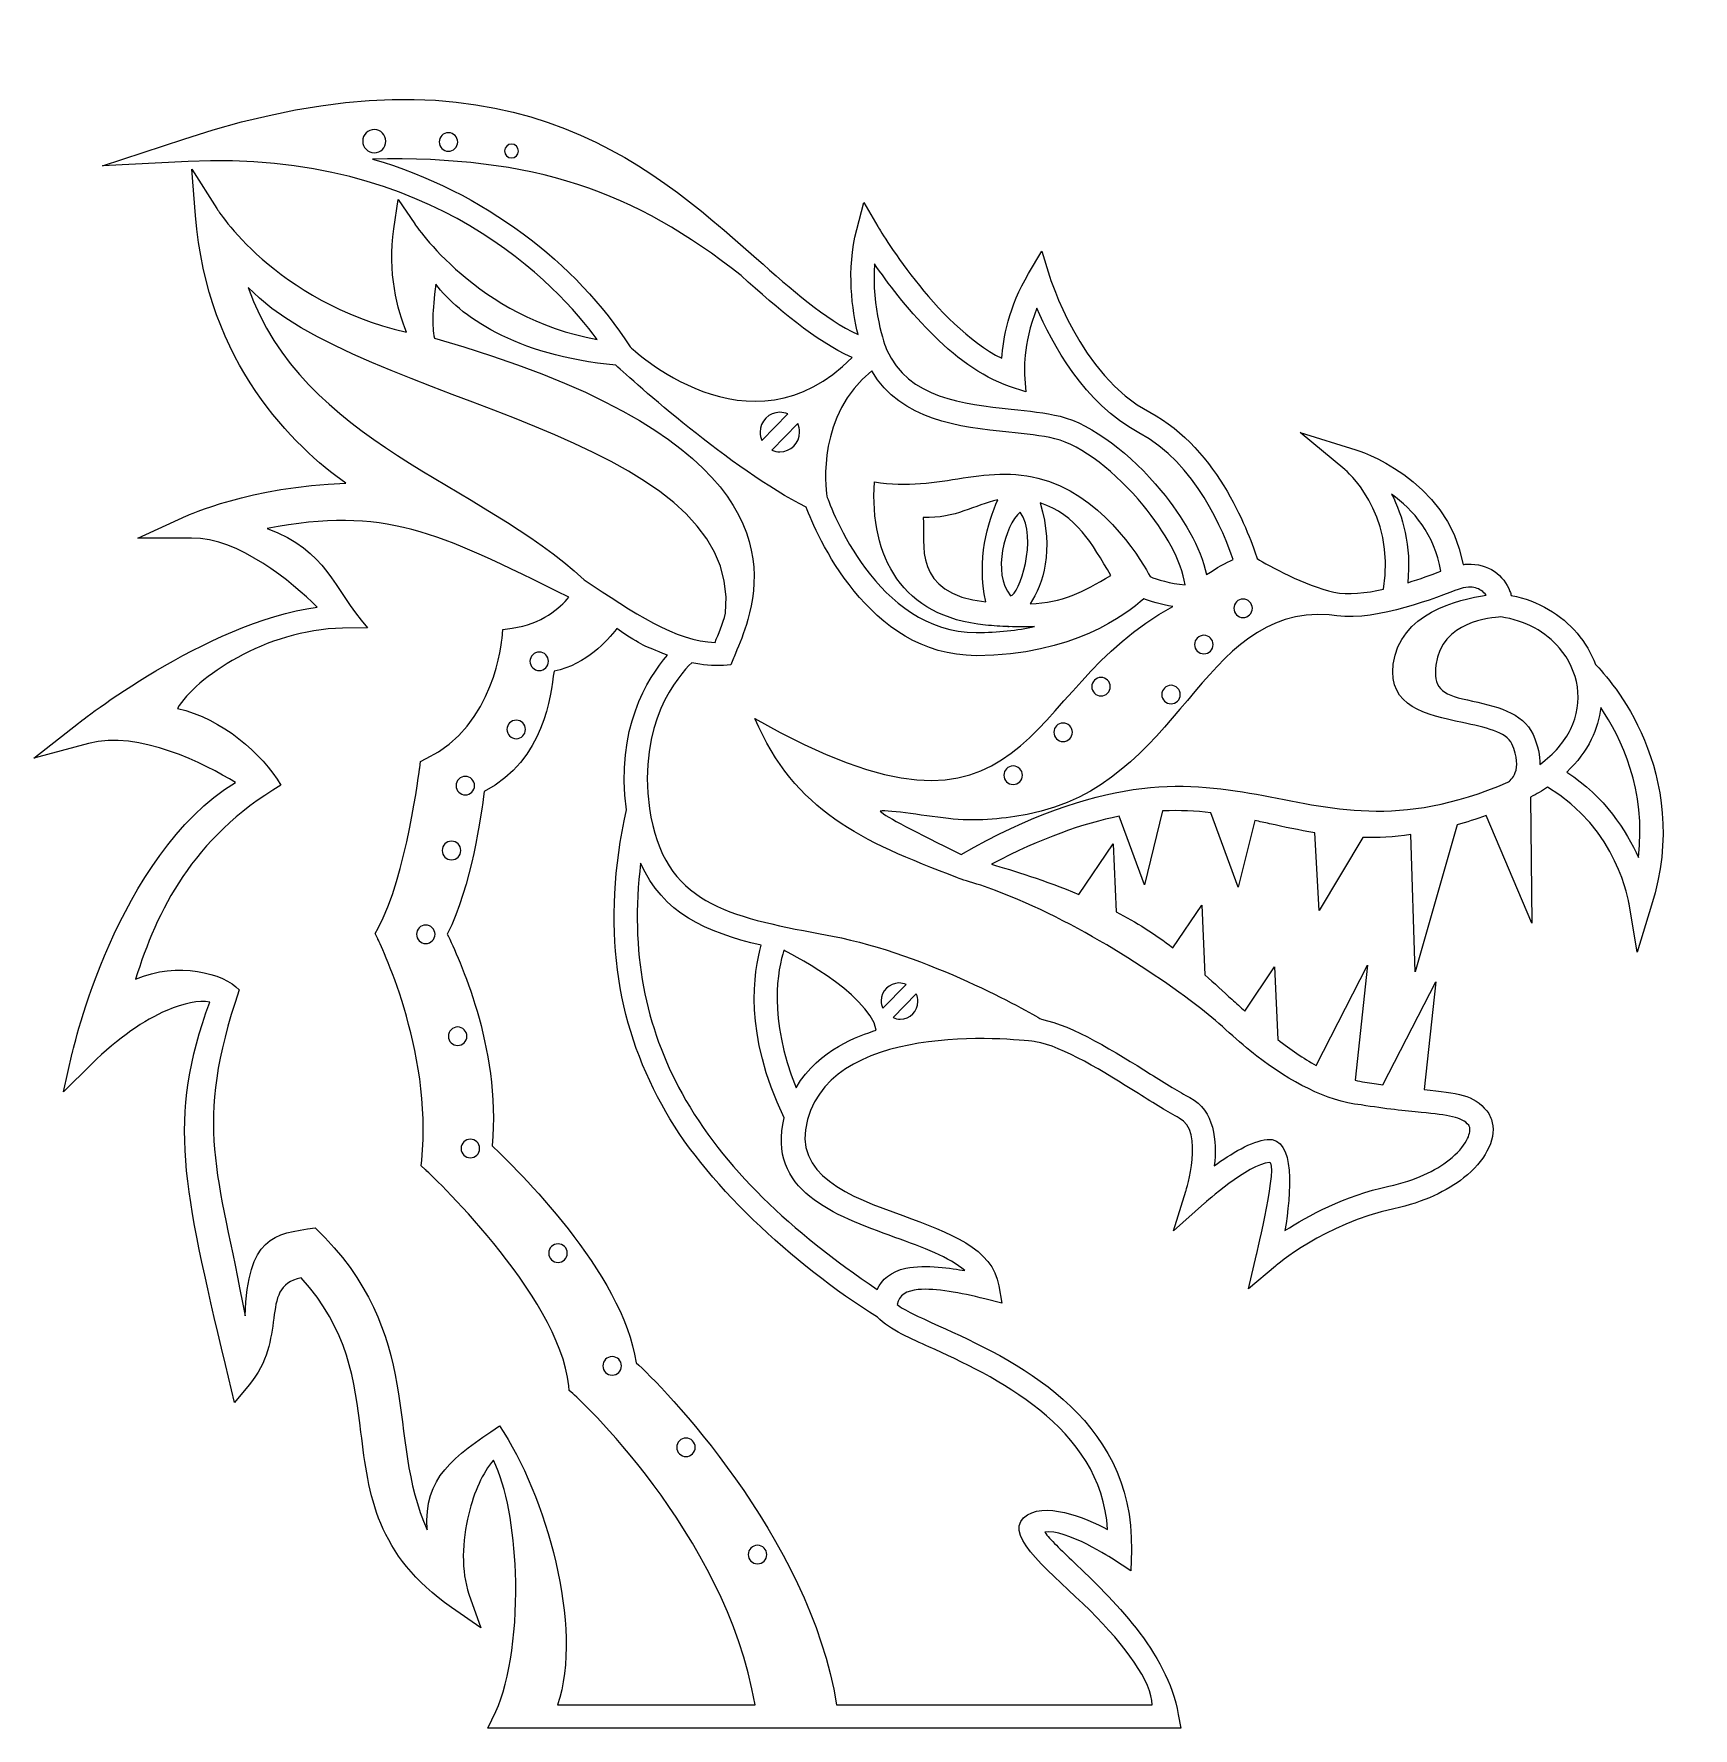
# Model space of a CAD drawing. Header units: millimetres. Extents: x -205 to 212, y -205 to 221.
import ezdxf

# ---------------------------------------------------------------- set-up
doc = ezdxf.new("R2010")
doc.units = ezdxf.units.MM
doc.header["$MEASUREMENT"] = 0
doc.layers.add('Layer 1', color=7, linetype='Continuous')

msp = doc.modelspace()

# ---------------------------------------------------------------- linework, layer by layer
at = {"layer": 'Layer 1', "lineweight": 9}
for points, knots in [([(-166.2737, 189.2792), (-104.6257, 192.4008), (-73.1198, 157.8748), (-63.2927, 144.5029), (-93.3998, 149.8066), (-109.184, 173.503), (-109.2333, 173.5756), (-109.2333, 173.5756), (-113.4286, 179.7582), (-113.4286, 179.7582), (-113.4286, 179.7582), (-114.5152, 172.3688), (-114.5152, 172.3688), (-116.1342, 161.3583), (-113.5333, 151.925), (-111.306, 146.3166), (-144.5315, 154.0135), (-158.9719, 177.3731), (-159.0167, 177.444), (-159.0167, 177.444), (-165.2767, 187.3608), (-165.2767, 187.3608), (-165.2767, 187.3608), (-164.3783, 175.6795), (-164.3783, 175.6795), (-161.5079, 138.3588), (-139.4389, 117.4491), (-126.5705, 108.3142), (-150.5947, 107.5027), (-166.5658, 100.1018), (-166.619, 100.0776), (-166.619, 100.0776), (-178.8654, 94.5104), (-178.8654, 94.5104), (-178.8654, 94.5104), (-165.4237, 94.5104), (-165.4237, 94.5104), (-153.3102, 94.5104), (-140.2368, 83.4449), (-133.7509, 77.1175), (-162.0298, 73.1928), (-193.771, 47.9708), (-193.8699, 47.8929), (-193.8699, 47.8929), (-205.0627, 39.0779), (-205.0627, 39.0779), (-205.0627, 39.0779), (-191.3199, 42.7925), (-191.3199, 42.7925), (-178.5956, 46.2319), (-161.9046, 37.5487), (-154.3423, 32.9839), (-184.3347, 14.6162), (-195.3649, -35.04), (-195.3991, -35.19), (-195.3991, -35.19), (-197.6102, -44.8905), (-197.6102, -44.8905), (-197.6102, -44.8905), (-190.527, -37.8996), (-190.527, -37.8996), (-183.8028, -31.263), (-177.2946, -26.8286), (-171.6344, -24.3913), (-167.287, -22.5193), (-163.5726, -21.8521), (-160.8098, -22.2979), (-171.5755, -51.6064), (-167.4533, -68.9418), (-156.8542, -113.5084), (-156.8542, -113.5084), (-154.5765, -123.0907), (-154.5765, -123.0907), (-154.5765, -123.0907), (-150.8541, -118.6234), (-150.8541, -118.6234), (-146.1692, -113.0008), (-145.3819, -107.0769), (-144.6926, -101.8903), (-144.0311, -96.9129), (-143.489, -92.8438), (-137.7888, -91.7467), (-125.9625, -104.5782), (-124.324, -117.8429), (-122.7532, -130.5734), (-120.8032, -146.3757), (-118.947, -161.417), (-99.9721, -174.669), (-99.9721, -174.669), (-92.5579, -179.8469), (-92.5579, -179.8469), (-92.5579, -179.8469), (-95.5666, -171.3218), (-95.5666, -171.3218), (-97.5687, -165.6487), (-97.3455, -158.0509), (-95.6456, -151.1184), (-94.3117, -145.6791), (-92.1097, -140.7478), (-89.4125, -137.6217), (-86.0809, -144.4576), (-84.2668, -154.9997), (-83.8783, -165.8768), (-83.3984, -179.3162), (-85.1152, -193.0688), (-88.85, -200.8952), (-88.85, -200.8952), (-90.8384, -205.062), (-90.8384, -205.062), (-32.7088, -205.0635), (25.4209, -205.0621), (83.5505, -205.0621), (83.5505, -205.0621), (82.9478, -201.6466), (82.9478, -201.6466), (80.1342, -185.7007), (66.1923, -172.4015), (56.674, -163.3219), (53.3735, -160.1737), (50.6439, -157.5698), (49.3257, -155.7438), (54.5902, -154.7282), (66.6158, -162.6096), (66.6534, -162.6341), (66.6534, -162.6341), (71.0198, -165.4781), (71.0198, -165.4781), (71.0198, -165.4781), (71.1385, -160.2546), (71.1385, -160.2546), (71.9124, -126.1941), (40.8527, -112.0677), (22.5885, -103.761), (17.6188, -101.5007), (13.7081, -99.7218), (12.2227, -98.4657), (12.5793, -96.0282), (14.6121, -94.9555), (17.5004, -94.6895), (21.946, -94.2802), (28.1163, -95.4705), (34.2208, -97.0116), (34.2208, -97.0116), (38.5022, -98.0924), (38.5022, -98.0924), (38.5022, -98.0924), (37.7952, -93.7328), (37.7952, -93.7328), (36.2655, -84.2983), (25.2292, -80.2863), (13.6088, -76.0623), (0.1497, -71.1698), (-14.2294, -65.9428), (-10.3865, -51.8907), (-3.3367, -26.1118), (44.6375, -31.9698), (47.0436, -32.2796), (47.0436, -32.2796), (47.0433, -32.2814), (47.0433, -32.2814), (53.8262, -33.3857), (64.3224, -39.9664), (72.8949, -45.3409), (76.8982, -47.8507), (80.5027, -50.1106), (83.1885, -51.492), (89.6243, -54.8022), (84.8405, -69.8378), (84.8271, -69.881), (84.8271, -69.881), (81.7027, -79.885), (81.7027, -79.885), (81.7027, -79.885), (89.5399, -72.9208), (89.5399, -72.9208), (89.5712, -72.8929), (100.4443, -63.1806), (105.8896, -62.6571), (108.2172, -62.4332), (102.6744, -85.8128), (102.6587, -85.8799), (102.6587, -85.8799), (100.6202, -94.522), (100.6202, -94.522), (100.6202, -94.522), (107.3828, -88.7489), (107.3828, -88.7489), (107.4185, -88.7185), (119.6548, -78.1268), (137.1964, -74.3336), (144.7946, -72.6905), (150.6426, -69.7973), (154.7235, -66.5751), (157.4486, -64.4235), (159.4161, -62.1012), (160.623, -59.8687), (161.9919, -57.3363), (162.4376, -54.8322), (161.9694, -52.666), (161.7355, -51.5835), (161.2691, -50.5844), (160.5707, -49.6996), (157.3659, -45.6397), (153.2205, -45.1881), (144.8073, -44.3325), (144.8073, -44.3325), (147.7406, -17.1954), (147.7406, -17.1954), (147.7406, -17.1954), (134.4552, -43.1393), (134.4552, -43.1393), (133.0159, -42.9421), (131.4931, -42.7183), (129.8812, -42.4604), (129.0595, -42.3289), (128.253, -42.1709), (127.4593, -41.9882), (127.4593, -41.9882), (130.5926, -13.0004), (130.5926, -13.0004), (130.5926, -13.0004), (117.6645, -38.2464), (117.6645, -38.2464), (114.3547, -36.4692), (111.1876, -34.2542), (108.0059, -31.7181), (108.0059, -31.7181), (107.1896, -13.4608), (107.1896, -13.4608), (107.1896, -13.4608), (99.6763, -24.5494), (99.6763, -24.5494), (98.6119, -23.5883), (97.5322, -22.605), (96.4318, -21.6025), (94.2666, -19.6302), (92.0237, -17.5868), (89.6411, -15.4823), (89.6411, -15.4823), (88.8552, 2.0971), (88.8552, 2.0971), (88.8552, 2.0971), (81.5731, -8.6503), (81.5731, -8.6503), (77.1341, -5.153), (72.2487, -2.1544), (67.2967, 0.4141), (67.2967, 0.4141), (66.5309, 17.5418), (66.5309, 17.5418), (66.5309, 17.5418), (57.8959, 4.7977), (57.8959, 4.7977), (49.3557, 8.3848), (41.3471, 10.792), (35.9004, 12.386), (48.6109, 19.0246), (59.043, 22.6855), (68.0405, 24.4688), (68.0405, 24.4688), (74.4001, 7.1804), (74.4001, 7.1804), (74.4001, 7.1804), (78.9956, 25.8193), (78.9956, 25.8193), (83.3205, 26.0166), (87.3252, 25.7941), (91.147, 25.3312), (91.147, 25.3312), (98.0338, 6.6094), (98.0338, 6.6094), (98.0338, 6.6094), (102.1748, 23.4049), (102.1748, 23.4049), (103.411, 23.1418), (104.6418, 22.8712), (105.8727, 22.6005), (109.6244, 21.7756), (113.3779, 20.9505), (117.2751, 20.31), (117.2751, 20.31), (118.3535, 0.717), (118.3535, 0.717), (118.3535, 0.717), (129.3723, 19.1302), (129.3723, 19.1302), (133.1451, 19.0462), (137.1346, 19.2423), (141.435, 19.8416), (141.435, 19.8416), (142.5146, -14.7073), (142.5146, -14.7073), (142.5146, -14.7073), (153.0868, 22.3066), (153.0868, 22.3066), (155.439, 22.9653), (157.8816, 23.7412), (160.425, 24.648), (160.425, 24.648), (171.8973, -2.4019), (171.8973, -2.4019), (171.8973, -2.4019), (171.6008, 29.2963), (171.6008, 29.2963), (173.1094, 30.0728), (174.513, 30.8953), (175.8152, 31.7574), (193.4507, 21.5246), (196.393, 2.4979), (196.4022, 2.4415), (196.4022, 2.4415), (198.3892, -9.756), (198.3892, -9.756), (198.3892, -9.756), (202.0484, 2.0544), (202.0484, 2.0544), (212.4995, 35.7868), (191.504, 59.0442), (187.9042, 62.7137), (186.8663, 65.5313), (185.3082, 68.1823), (183.3004, 70.542), (179.3429, 75.1935), (173.6362, 78.6993), (166.7389, 80.0832), (166.6469, 80.4204), (166.5391, 80.7521), (166.4158, 81.0769), (165.6503, 83.0951), (164.2989, 84.8813), (162.4521, 86.1308), (160.6236, 87.3677), (158.3311, 88.0707), (155.6719, 87.9378), (155.3202, 87.9202), (154.9628, 87.8881), (154.6002, 87.8407), (150.7564, 109.7322), (127.6655, 116.7082), (127.5958, 116.73), (127.5958, 116.73), (113.6201, 121.101), (113.6201, 121.101), (113.6201, 121.101), (124.8751, 111.7206), (124.8751, 111.7206), (124.9126, 111.6893), (137.6641, 101.2958), (134.6108, 81.625), (130.1407, 80.6245), (125.693, 80.1473), (122.1223, 80.8991), (114.7637, 82.4485), (105.6597, 87.623), (102.7722, 89.3405), (101.1186, 94.622), (93.2438, 116.9503), (75.7582, 126.1543), (58.084, 135.4576), (50.5558, 160.3909), (50.5336, 160.4628), (50.5336, 160.4628), (48.616, 166.6891), (48.616, 166.6891), (48.616, 166.6891), (45.263, 161.1004), (45.263, 161.1004), (40.2654, 152.7702), (38.8605, 144.6164), (38.5022, 139.7505), (21.8297, 148.0704), (7.3736, 172.8457), (7.3285, 172.9223), (7.3285, 172.9223), (3.7668, 178.9697), (3.7668, 178.9697), (3.7668, 178.9697), (2.0124, 172.1708), (2.0124, 172.1708), (-0.616, 161.9844), (0.8673, 151.8451), (2.3371, 145.7033), (-6.0879, 149.711), (-14.2384, 156.9268), (-23.25, 164.905), (-51.1991, 189.6492), (-87.0816, 221.4168), (-167.3211, 194.9487), (-167.3211, 194.9487), (-187.8157, 188.1883), (-187.8157, 188.1883), (-187.8157, 188.1883), (-166.2737, 189.2792), (-166.2737, 189.2792)], [0, 0, 0, 0, 0.00763359, 0.00763359, 0.00763359, 0.01526718, 0.01526718, 0.01526718, 0.02290076, 0.02290076, 0.02290076, 0.03053435, 0.03053435, 0.03053435, 0.03816794, 0.03816794, 0.03816794, 0.04580153, 0.04580153, 0.04580153, 0.05343511, 0.05343511, 0.05343511, 0.0610687, 0.0610687, 0.0610687, 0.06870229, 0.06870229, 0.06870229, 0.07633588, 0.07633588, 0.07633588, 0.08396947, 0.08396947, 0.08396947, 0.09160305, 0.09160305, 0.09160305, 0.09923664, 0.09923664, 0.09923664, 0.10687023, 0.10687023, 0.10687023, 0.11450382, 0.11450382, 0.11450382, 0.1221374, 0.1221374, 0.1221374, 0.12977099, 0.12977099, 0.12977099, 0.13740458, 0.13740458, 0.13740458, 0.14503817, 0.14503817, 0.14503817, 0.15267176, 0.15267176, 0.15267176, 0.16030534, 0.16030534, 0.16030534, 0.16793893, 0.16793893, 0.16793893, 0.17557252, 0.17557252, 0.17557252, 0.18320611, 0.18320611, 0.18320611, 0.19083969, 0.19083969, 0.19083969, 0.19847328, 0.19847328, 0.19847328, 0.20610687, 0.20610687, 0.20610687, 0.21374046, 0.21374046, 0.21374046, 0.22137405, 0.22137405, 0.22137405, 0.22900763, 0.22900763, 0.22900763, 0.23664122, 0.23664122, 0.23664122, 0.24427481, 0.24427481, 0.24427481, 0.2519084, 0.2519084, 0.2519084, 0.25954198, 0.25954198, 0.25954198, 0.26717557, 0.26717557, 0.26717557, 0.27480916, 0.27480916, 0.27480916, 0.28244275, 0.28244275, 0.28244275, 0.29007634, 0.29007634, 0.29007634, 0.29770992, 0.29770992, 0.29770992, 0.30534351, 0.30534351, 0.30534351, 0.3129771, 0.3129771, 0.3129771, 0.32061069, 0.32061069, 0.32061069, 0.32824427, 0.32824427, 0.32824427, 0.33587786, 0.33587786, 0.33587786, 0.34351145, 0.34351145, 0.34351145, 0.35114504, 0.35114504, 0.35114504, 0.35877863, 0.35877863, 0.35877863, 0.36641221, 0.36641221, 0.36641221, 0.3740458, 0.3740458, 0.3740458, 0.38167939, 0.38167939, 0.38167939, 0.38931298, 0.38931298, 0.38931298, 0.39694656, 0.39694656, 0.39694656, 0.40458015, 0.40458015, 0.40458015, 0.41221374, 0.41221374, 0.41221374, 0.41984733, 0.41984733, 0.41984733, 0.42748092, 0.42748092, 0.42748092, 0.4351145, 0.4351145, 0.4351145, 0.44274809, 0.44274809, 0.44274809, 0.45038168, 0.45038168, 0.45038168, 0.45801527, 0.45801527, 0.45801527, 0.46564885, 0.46564885, 0.46564885, 0.47328244, 0.47328244, 0.47328244, 0.48091603, 0.48091603, 0.48091603, 0.48854962, 0.48854962, 0.48854962, 0.49618321, 0.49618321, 0.49618321, 0.50381679, 0.50381679, 0.50381679, 0.51145038, 0.51145038, 0.51145038, 0.51908397, 0.51908397, 0.51908397, 0.52671756, 0.52671756, 0.52671756, 0.53435115, 0.53435115, 0.53435115, 0.54198473, 0.54198473, 0.54198473, 0.54961832, 0.54961832, 0.54961832, 0.55725191, 0.55725191, 0.55725191, 0.5648855, 0.5648855, 0.5648855, 0.57251908, 0.57251908, 0.57251908, 0.58015267, 0.58015267, 0.58015267, 0.58778626, 0.58778626, 0.58778626, 0.59541985, 0.59541985, 0.59541985, 0.60305344, 0.60305344, 0.60305344, 0.61068702, 0.61068702, 0.61068702, 0.61832061, 0.61832061, 0.61832061, 0.6259542, 0.6259542, 0.6259542, 0.63358779, 0.63358779, 0.63358779, 0.64122137, 0.64122137, 0.64122137, 0.64885496, 0.64885496, 0.64885496, 0.65648855, 0.65648855, 0.65648855, 0.66412214, 0.66412214, 0.66412214, 0.67175573, 0.67175573, 0.67175573, 0.67938931, 0.67938931, 0.67938931, 0.6870229, 0.6870229, 0.6870229, 0.69465649, 0.69465649, 0.69465649, 0.70229008, 0.70229008, 0.70229008, 0.70992366, 0.70992366, 0.70992366, 0.71755725, 0.71755725, 0.71755725, 0.72519084, 0.72519084, 0.72519084, 0.73282443, 0.73282443, 0.73282443, 0.74045802, 0.74045802, 0.74045802, 0.7480916, 0.7480916, 0.7480916, 0.75572519, 0.75572519, 0.75572519, 0.76335878, 0.76335878, 0.76335878, 0.77099237, 0.77099237, 0.77099237, 0.77862595, 0.77862595, 0.77862595, 0.78625954, 0.78625954, 0.78625954, 0.79389313, 0.79389313, 0.79389313, 0.80152672, 0.80152672, 0.80152672, 0.80916031, 0.80916031, 0.80916031, 0.81679389, 0.81679389, 0.81679389, 0.82442748, 0.82442748, 0.82442748, 0.83206107, 0.83206107, 0.83206107, 0.83969466, 0.83969466, 0.83969466, 0.84732824, 0.84732824, 0.84732824, 0.85496183, 0.85496183, 0.85496183, 0.86259542, 0.86259542, 0.86259542, 0.87022901, 0.87022901, 0.87022901, 0.8778626, 0.8778626, 0.8778626, 0.88549618, 0.88549618, 0.88549618, 0.89312977, 0.89312977, 0.89312977, 0.90076336, 0.90076336, 0.90076336, 0.90839695, 0.90839695, 0.90839695, 0.91603053, 0.91603053, 0.91603053, 0.92366412, 0.92366412, 0.92366412, 0.93129771, 0.93129771, 0.93129771, 0.9389313, 0.9389313, 0.9389313, 0.94656489, 0.94656489, 0.94656489, 0.95419847, 0.95419847, 0.95419847, 0.96183206, 0.96183206, 0.96183206, 0.96946565, 0.96946565, 0.96946565, 0.97709924, 0.97709924, 0.97709924, 0.98473282, 0.98473282, 0.98473282, 0.99236641, 0.99236641, 0.99236641, 1, 1, 1, 1]), ([(-119.4142, 191.4982), (-121.0234, 191.5069), (-122.3212, 192.819), (-122.3124, 194.4285), (-122.3037, 196.0381), (-120.9917, 197.336), (-119.3824, 197.3271), (-117.7732, 197.3184), (-116.4754, 196.0062), (-116.4841, 194.3968), (-116.4929, 192.7873), (-117.8049, 191.4894), (-119.4142, 191.4982)], [0, 0, 0, 0, 0.25, 0.25, 0.25, 0.5, 0.5, 0.5, 0.75, 0.75, 0.75, 1, 1, 1, 1]), ([(-100.7494, 191.8733), (-102.0369, 191.8803), (-103.075, 192.9299), (-103.068, 194.2175), (-103.0609, 195.5052), (-102.0114, 196.5435), (-100.724, 196.5365), (-99.4365, 196.5295), (-98.3983, 195.4798), (-98.4053, 194.1921), (-98.4123, 192.9046), (-99.4619, 191.8662), (-100.7494, 191.8733)], [0, 0, 0, 0, 0.25, 0.25, 0.25, 0.5, 0.5, 0.5, 0.75, 0.75, 0.75, 1, 1, 1, 1]), ([(-84.8589, 190.1796), (-85.8245, 190.1849), (-86.6031, 190.9721), (-86.5978, 191.9379), (-86.5926, 192.9037), (-85.8054, 193.6823), (-84.8397, 193.6771), (-83.8742, 193.6718), (-83.0955, 192.8845), (-83.1008, 191.9188), (-83.106, 190.953), (-83.8932, 190.1744), (-84.8589, 190.1796)], [0, 0, 0, 0, 0.25, 0.25, 0.25, 0.5, 0.5, 0.5, 0.75, 0.75, 0.75, 1, 1, 1, 1]), ([(-55.0374, 142.6402), (-68.6308, 163.8072), (-91.5278, 181.5787), (-119.8266, 189.9205), (-79.0704, 190.7449), (-53.7663, 181.7537), (-27.0977, 160.5562), (-17.4115, 151.9808), (-8.6746, 144.2475), (0.83, 139.9896), (-24.7902, 113.6431), (-55.0374, 142.6402), (-55.0374, 142.6402)], [0, 0, 0, 0, 0.25, 0.25, 0.25, 0.5, 0.5, 0.5, 0.75, 0.75, 0.75, 1, 1, 1, 1]), ([(78.5826, 106.4615), (71.0904, 115.5283), (61.2685, 123.2151), (53.2199, 125.1514), (49.4459, 126.0593), (45.2634, 126.4963), (40.8958, 126.9526), (28.7947, 128.2166), (15.1523, 129.6431), (9.4913, 141.9639), (9.1467, 142.8853), (5.6847, 152.4608), (6.4811, 163.5389), (12.9105, 154.1932), (26.0312, 137.4713), (40.4303, 132.6711), (40.4303, 132.6711), (44.5683, 131.2917), (44.5683, 131.2917), (44.5683, 131.2917), (44.2438, 135.6425), (44.2438, 135.6425), (44.2418, 135.6689), (43.613, 143.2119), (47.3733, 152.3798), (51.0786, 143.6603), (59.2522, 128.2707), (73.0489, 121.0085), (87.3474, 113.4823), (94.5279, 95.6221), (96.7433, 89.0973), (95.0173, 88.3071), (92.6089, 87.0648), (90.058, 85.3169), (88.5471, 92.0645), (84.17, 99.7), (78.5826, 106.4615)], [0, 0, 0, 0, 0.08333333, 0.08333333, 0.08333333, 0.16666667, 0.16666667, 0.16666667, 0.25, 0.25, 0.25, 0.33333333, 0.33333333, 0.33333333, 0.41666667, 0.41666667, 0.41666667, 0.5, 0.5, 0.5, 0.58333333, 0.58333333, 0.58333333, 0.66666667, 0.66666667, 0.66666667, 0.75, 0.75, 0.75, 0.83333333, 0.83333333, 0.83333333, 0.91666667, 0.91666667, 0.91666667, 1, 1, 1, 1]), ([(-104.2642, 144.8051), (-104.921, 148.203), (-104.8352, 151.1625), (-103.9134, 158.438), (-98.0329, 150.5328), (-84.2955, 140.4805), (-58.5682, 137.9863), (-54.0474, 133.8431), (-29.6822, 111.8857), (-10.6902, 102.2443), (-8.2874, 95.8457), (4.7455, 64.8964), (32.1142, 64.8964), (56.2509, 64.8964), (69.9483, 75.3083), (74.2377, 79.2136), (75.8963, 78.5998), (78.5119, 77.7653), (81.5661, 77.2698), (42.7067, 56.6256), (47.009, 8.9112), (-23.634, 49.0745), (-13.3961, 25.6703), (2.7354, 18.3386), (27.3744, 8.9953), (28.422, 8.5186), (30.4285, 7.9328), (33.2156, 7.1195), (52.9928, 0.4476), (74.7204, -13.1808), (88.6363, -23.951), (93.6425, -27.8255), (97.991, -32.2914), (102.7228, -35.8975), (111.2498, -42.3962), (120.0152, -47.1664), (128.9706, -48.1982), (135.2363, -49.2008), (140.1336, -49.6988), (144.0339, -50.0952), (150.9362, -50.7969), (154.3149, -51.1406), (156.0173, -53.2972), (156.1381, -53.4502), (156.2251, -53.6522), (156.2776, -53.8954), (156.4544, -54.7137), (156.1947, -55.8289), (155.5003, -57.1135), (154.6437, -58.6982), (153.1887, -60.3927), (151.1262, -62.0211), (147.6896, -64.7347), (142.6516, -67.1956), (135.9671, -68.6411), (124.7331, -71.0704), (115.4714, -76.111), (109.7758, -79.8266), (111.2854, -70.6295), (112.5386, -56.1814), (105.3431, -56.8733), (101.4172, -57.251), (96.1157, -60.5241), (92.0051, -63.5123), (92.6518, -57.3967), (92.0857, -49.5292), (85.8523, -46.3231), (83.2246, -44.9716), (79.7868, -42.8161), (75.9686, -40.4224), (67.1499, -34.8936), (56.3989, -28.1537), (48.5345, -26.6433), (44.8667, -24.4967), (20.0823, -10.3553), (-4.1007, -5.7043), (-4.1007, -5.7043), (-7.1718, -5.1195), (-7.1718, -5.1195), (-30.0689, -0.757), (-46.6375, 2.3999), (-50.1273, 26.395), (-53.2465, 47.8428), (-42.9092, 59.831), (-39.5158, 63.1232), (-36.8389, 62.5251), (-34.1776, 62.2717), (-31.5116, 62.4451), (-31.5116, 62.4451), (-29.6962, 62.5632), (-29.6962, 62.5632), (-29.6962, 62.5632), (-29.0073, 64.2438), (-29.0073, 64.2438), (-28.9394, 64.4095), (-28.7987, 64.739), (-28.4949, 65.466), (-27.532, 67.7697), (-26.3364, 70.63), (-25.39, 74.0011), (-20.4006, 91.7739), (-22.7249, 121.633), (-104.2642, 144.8051)], [0, 0, 0, 0, 0.02941176, 0.02941176, 0.02941176, 0.05882353, 0.05882353, 0.05882353, 0.08823529, 0.08823529, 0.08823529, 0.11764706, 0.11764706, 0.11764706, 0.14705882, 0.14705882, 0.14705882, 0.17647059, 0.17647059, 0.17647059, 0.20588235, 0.20588235, 0.20588235, 0.23529412, 0.23529412, 0.23529412, 0.26470588, 0.26470588, 0.26470588, 0.29411765, 0.29411765, 0.29411765, 0.32352941, 0.32352941, 0.32352941, 0.35294118, 0.35294118, 0.35294118, 0.38235294, 0.38235294, 0.38235294, 0.41176471, 0.41176471, 0.41176471, 0.44117647, 0.44117647, 0.44117647, 0.47058824, 0.47058824, 0.47058824, 0.5, 0.5, 0.5, 0.52941176, 0.52941176, 0.52941176, 0.55882353, 0.55882353, 0.55882353, 0.58823529, 0.58823529, 0.58823529, 0.61764706, 0.61764706, 0.61764706, 0.64705882, 0.64705882, 0.64705882, 0.67647059, 0.67647059, 0.67647059, 0.70588235, 0.70588235, 0.70588235, 0.73529412, 0.73529412, 0.73529412, 0.76470588, 0.76470588, 0.76470588, 0.79411765, 0.79411765, 0.79411765, 0.82352941, 0.82352941, 0.82352941, 0.85294118, 0.85294118, 0.85294118, 0.88235294, 0.88235294, 0.88235294, 0.91176471, 0.91176471, 0.91176471, 0.94117647, 0.94117647, 0.94117647, 0.97058824, 0.97058824, 0.97058824, 1, 1, 1, 1]), ([(-151.1189, 157.588), (-123.3524, 128.0398), (-26.6921, 121.1494), (-30.9906, 75.5721), (-31.7711, 72.7916), (-32.7871, 70.2893), (-33.6504, 68.2182), (-43.4458, 68.463), (-54.2399, 75.7167), (-66.6026, 84.0264), (-92.6251, 108.2928), (-137.5964, 118.6716), (-151.1189, 157.588)], [0, 0, 0, 0, 0.25, 0.25, 0.25, 0.5, 0.5, 0.5, 0.75, 0.75, 0.75, 1, 1, 1, 1]), ([(-5.5218, 105.0505), (-5.8614, 107.4456), (-7.9307, 125.6271), (5.7771, 136.5584), (13.3653, 123.9856), (27.588, 122.4973), (40.3039, 121.169), (44.5057, 120.73), (48.5298, 120.3096), (51.8766, 119.5044), (58.6736, 117.8692), (67.3074, 110.9672), (74.0976, 102.75), (79.6025, 96.0882), (83.7931, 88.6929), (84.6531, 82.7361), (80.8502, 83.0318), (77.523, 84.1522), (75.8816, 84.7919), (74.2199, 87.894), (65.182, 103.6559), (50.5373, 108.7062), (34.8001, 114.1333), (22.9524, 105.7449), (6.465, 108.6772), (5.2951, 89.6434), (13.4147, 74.6416), (34.4246, 72.6005), (36.4075, 72.4078), (38.3081, 72.2798), (40.129, 72.2086), (40.129, 72.2086), (40.1963, 72.1083), (40.1963, 72.1083), (40.1987, 72.1099), (40.2472, 72.1417), (40.3319, 72.2011), (42.6075, 72.1171), (44.7579, 72.1221), (46.7883, 72.2007), (42.4957, 71.2941), (37.612, 70.7255), (32.1142, 70.7255), (7.0168, 70.7255), (-4.5135, 102.159), (-5.5218, 105.0505)], [0, 0, 0, 0, 0.06666667, 0.06666667, 0.06666667, 0.13333333, 0.13333333, 0.13333333, 0.2, 0.2, 0.2, 0.26666667, 0.26666667, 0.26666667, 0.33333333, 0.33333333, 0.33333333, 0.4, 0.4, 0.4, 0.46666667, 0.46666667, 0.46666667, 0.53333333, 0.53333333, 0.53333333, 0.6, 0.6, 0.6, 0.66666667, 0.66666667, 0.66666667, 0.73333333, 0.73333333, 0.73333333, 0.8, 0.8, 0.8, 0.86666667, 0.86666667, 0.86666667, 0.93333333, 0.93333333, 0.93333333, 1, 1, 1, 1]), ([(-22.328, 121.1805), (-22.328, 123.933), (-20.0967, 126.1645), (-17.3446, 126.1645), (-16.6305, 126.1645), (-15.9518, 126.0138), (-15.3377, 125.7434), (-15.3377, 125.7434), (-21.8552, 119.0597), (-21.8552, 119.0597), (-22.1582, 119.7032), (-22.328, 120.422), (-22.328, 121.1805)], [0, 0, 0, 0, 0.25, 0.25, 0.25, 0.5, 0.5, 0.5, 0.75, 0.75, 0.75, 1, 1, 1, 1]), ([(-19.3516, 116.6177), (-19.3516, 116.6177), (-12.8341, 123.3016), (-12.8341, 123.3016), (-12.5309, 122.6581), (-12.3612, 121.9391), (-12.3612, 121.1805), (-12.3612, 118.428), (-14.5924, 116.1965), (-17.3446, 116.1965), (-18.0587, 116.1965), (-18.7376, 116.3472), (-19.3516, 116.6177)], [0, 0, 0, 0, 0.25, 0.25, 0.25, 0.5, 0.5, 0.5, 0.75, 0.75, 0.75, 1, 1, 1, 1]), ([(-146.3586, 96.9424), (-116.5115, 102.432), (-104.4342, 96.4718), (-70.4131, 79.5874), (-72.6303, 76.9748), (-77.2343, 72.8322), (-84.7286, 71.8035), (-84.7286, 71.8035), (-87.0243, 71.4884), (-87.0243, 71.4884), (-87.0243, 71.4884), (-87.2331, 69.185), (-87.2331, 69.185), (-87.2388, 69.1217), (-89.0714, 47.1458), (-106.3081, 38.9801), (-106.3081, 38.9801), (-107.7601, 38.2922), (-107.7601, 38.2922), (-107.7601, 38.2922), (-107.9587, 36.703), (-107.9587, 36.703), (-107.9686, 36.6236), (-111.3481, 9.1125), (-118.4622, -3.6945), (-118.4622, -3.6945), (-119.203, -5.0282), (-119.203, -5.0282), (-119.203, -5.0282), (-118.5305, -6.3927), (-118.5305, -6.3927), (-118.4907, -6.4735), (-104.5916, -34.2756), (-107.4653, -62.0595), (-107.4653, -62.0595), (-107.6125, -63.4833), (-107.6125, -63.4833), (-107.6125, -63.4833), (-106.5546, -64.4731), (-106.5546, -64.4731), (-106.4577, -64.5636), (-72.8105, -95.8159), (-70.455, -118.9023), (-70.455, -118.9023), (-70.3349, -120.08), (-70.3349, -120.08), (-70.3349, -120.08), (-69.4418, -120.8378), (-69.4418, -120.8378), (-69.3198, -120.9413), (-30.9418, -155.6323), (-23.5646, -199.2329), (-23.5646, -199.2329), (-73.289, -199.2329), (-73.289, -199.2329), (-66.6956, -179.661), (-76.111, -146.3514), (-87.9275, -129.0056), (-99.4144, -136.8821), (-107.0398, -141.7578), (-106.0534, -155.142), (-116.7122, -131.9458), (-106.4725, -106.0258), (-134.2371, -79.0898), (-144.9867, -80.7226), (-151.1195, -81.2478), (-151.923, -101.2759), (-158.774, -64.3525), (-165.0549, -53.7758), (-153.4016, -19.2016), (-157.1875, -15.0562), (-168.9627, -11.9188), (-179.4747, -16.5356), (-174.118, 0.5841), (-165.3312, 18.9297), (-142.8894, 32.2912), (-147.6744, 40.2464), (-157.6067, 49.0719), (-168.9232, 51.6162), (-164.4079, 59.2506), (-146.8574, 71.484), (-127.381, 71.8197), (-127.381, 71.8197), (-121.1065, 71.9279), (-121.1065, 71.9279), (-130.0041, 82.059), (-131.1068, 91.238), (-146.3586, 96.9424)], [0, 0, 0, 0, 0.03448276, 0.03448276, 0.03448276, 0.06896552, 0.06896552, 0.06896552, 0.10344828, 0.10344828, 0.10344828, 0.13793103, 0.13793103, 0.13793103, 0.17241379, 0.17241379, 0.17241379, 0.20689655, 0.20689655, 0.20689655, 0.24137931, 0.24137931, 0.24137931, 0.27586207, 0.27586207, 0.27586207, 0.31034483, 0.31034483, 0.31034483, 0.34482759, 0.34482759, 0.34482759, 0.37931034, 0.37931034, 0.37931034, 0.4137931, 0.4137931, 0.4137931, 0.44827586, 0.44827586, 0.44827586, 0.48275862, 0.48275862, 0.48275862, 0.51724138, 0.51724138, 0.51724138, 0.55172414, 0.55172414, 0.55172414, 0.5862069, 0.5862069, 0.5862069, 0.62068966, 0.62068966, 0.62068966, 0.65517241, 0.65517241, 0.65517241, 0.68965517, 0.68965517, 0.68965517, 0.72413793, 0.72413793, 0.72413793, 0.75862069, 0.75862069, 0.75862069, 0.79310345, 0.79310345, 0.79310345, 0.82758621, 0.82758621, 0.82758621, 0.86206897, 0.86206897, 0.86206897, 0.89655172, 0.89655172, 0.89655172, 0.93103448, 0.93103448, 0.93103448, 0.96551724, 0.96551724, 0.96551724, 1, 1, 1, 1]), ([(18.7729, 99.7075), (26.9776, 99.3503), (31.6171, 102.8951), (37.5254, 104.1167), (34.9484, 98.4318), (32.2079, 89.2043), (34.4856, 78.4365), (15.8186, 80.4727), (19.2336, 93.1539), (18.7729, 99.7075)], [0, 0, 0, 0, 0.33333333, 0.33333333, 0.33333333, 0.66666667, 0.66666667, 0.66666667, 1, 1, 1, 1]), ([(45.676, 77.9765), (48.9008, 82.9403), (51.7186, 91.2057), (48.1933, 103.3472), (57.3582, 100.3486), (61.1563, 93.1507), (65.9834, 85.0524), (58.7854, 80.8844), (53.9047, 78.1954), (45.676, 77.9765)], [0, 0, 0, 0, 0.33333333, 0.33333333, 0.33333333, 0.66666667, 0.66666667, 0.66666667, 1, 1, 1, 1]), ([(140.6916, 83.2636), (141.6189, 92.6268), (139.4061, 100.1063), (136.6282, 105.5555), (141.9668, 101.651), (147.5721, 95.4469), (148.9791, 86.14), (146.6026, 85.2473), (143.7392, 84.2053), (140.6916, 83.2636)], [0, 0, 0, 0, 0.33333333, 0.33333333, 0.33333333, 0.66666667, 0.66666667, 0.66666667, 1, 1, 1, 1]), ([(40.7045, 79.9569), (36.0295, 85.6493), (39.2514, 97.7606), (43.172, 101.0554), (47.6751, 94.5777), (42.9252, 80.0802), (40.7045, 79.9569)], [0, 0, 0, 0, 0.5, 0.5, 0.5, 1, 1, 1, 1]), ([(152.7997, 81.368), (152.7997, 81.368), (153.1501, 81.501), (153.1501, 81.501), (154.177, 81.8905), (155.1099, 82.0901), (155.9451, 82.1317), (157.257, 82.1972), (158.3525, 81.8745), (159.1963, 81.3037), (159.6811, 80.9757), (160.0904, 80.5626), (160.4159, 80.0926), (153.3859, 79.0965), (138.5865, 75.4913), (137.0456, 62.722), (135.7584, 52.0565), (145.1384, 50.0493), (154.4807, 48.0504), (160.0321, 46.8627), (165.5665, 45.6784), (166.8814, 42.7003), (169.8493, 35.9784), (166.5618, 33.4666), (165.8995, 33.0442), (110.438, 9.343), (98.4523, 54.6942), (28.2888, 14.8708), (16.5783, 20.6756), (9.5358, 24.1736), (7.8756, 25.7924), (10.2991, 26.1232), (19.8232, 24.4377), (26.3215, 23.7366), (33.0686, 23.1818), (39.5693, 23.9379), (44.8801, 24.9398), (83.883, 32.2978), (88.1105, 77.3861), (120.9385, 75.2068), (130.991, 73.0901), (145.2716, 78.5106), (152.7997, 81.368)], [0, 0, 0, 0, 0.07142857, 0.07142857, 0.07142857, 0.14285714, 0.14285714, 0.14285714, 0.21428571, 0.21428571, 0.21428571, 0.28571429, 0.28571429, 0.28571429, 0.35714286, 0.35714286, 0.35714286, 0.42857143, 0.42857143, 0.42857143, 0.5, 0.5, 0.5, 0.57142857, 0.57142857, 0.57142857, 0.64285714, 0.64285714, 0.64285714, 0.71428571, 0.71428571, 0.71428571, 0.78571429, 0.78571429, 0.78571429, 0.85714286, 0.85714286, 0.85714286, 0.92857143, 0.92857143, 0.92857143, 1, 1, 1, 1]), ([(99.2451, 79.1553), (100.5326, 79.1553), (101.5764, 78.1113), (101.5764, 76.8236), (101.5764, 75.536), (100.5326, 74.492), (99.2451, 74.492), (97.9576, 74.492), (96.9137, 75.536), (96.9137, 76.8236), (96.9137, 78.1113), (97.9576, 79.1553), (99.2451, 79.1553)], [0, 0, 0, 0, 0.25, 0.25, 0.25, 0.5, 0.5, 0.5, 0.75, 0.75, 0.75, 1, 1, 1, 1]), ([(173.9543, 37.5432), (173.972, 39.6497), (173.4928, 42.1382), (172.209, 45.0457), (169.6921, 50.746), (162.7006, 52.2423), (155.6874, 53.7429), (148.9455, 55.1853), (147.1109, 57.1276), (147.7631, 62.5324), (149.1006, 73.6164), (161.8124, 74.51), (164.0971, 74.6437), (170.3444, 73.7589), (175.4616, 70.8072), (178.8837, 66.7852), (181.2841, 63.964), (182.8494, 60.6064), (183.3762, 57.0695), (183.8989, 53.5605), (183.3923, 49.8705), (181.6551, 46.3536), (180.1087, 43.2231), (177.5882, 40.2106), (173.9543, 37.5432)], [0, 0, 0, 0, 0.125, 0.125, 0.125, 0.25, 0.25, 0.25, 0.375, 0.375, 0.375, 0.5, 0.5, 0.5, 0.625, 0.625, 0.625, 0.75, 0.75, 0.75, 0.875, 0.875, 0.875, 1, 1, 1, 1]), ([(-101.0181, -5.1749), (-94.8454, 7.0602), (-92.5554, 24.7968), (-91.7352, 30.7085), (-76.2861, 38.9459), (-75.1755, 54.7734), (-74.1625, 60.9732), (-65.7462, 62.7848), (-60.8869, 68.6176), (-58.3698, 71.6964), (-51.3692, 67.0399), (-52.0201, 67.577), (-45.6363, 65.0437), (-50.5855, 59.2568), (-58.7364, 46.3267), (-55.957, 26.0809), (-62.35, -3.1848), (-58.5354, -27.3056), (-47.0526, -48.0948), (-36.7568, -67.353), (-14.0969, -88.2997), (7.2466, -101.6441), (10.3151, -104.8875), (16.0855, -107.1959), (20.1979, -109.0663), (36.1807, -116.3354), (63.5956, -129.0788), (65.1581, -155.0497), (59.4649, -152.0276), (48.9594, -147.7056), (43.9782, -152.1), (39.1851, -157.0959), (51.2313, -166.0944), (60.7419, -175.4856), (69.6535, -184.2853), (76.3053, -193.457), (76.3962, -199.2329), (76.3962, -199.2329), (-3.0625, -199.233), (-3.0625, -199.233), (-9.7749, -156.8204), (-47.3609, -118.5021), (-53.5292, -113.0784), (-56.6891, -90.5526), (-83.953, -64.006), (-89.7077, -58.4554), (-87.5723, -33.1734), (-98.273, -11.147), (-101.0181, -5.1749)], [0, 0, 0, 0, 0.0625, 0.0625, 0.0625, 0.125, 0.125, 0.125, 0.1875, 0.1875, 0.1875, 0.25, 0.25, 0.25, 0.3125, 0.3125, 0.3125, 0.375, 0.375, 0.375, 0.4375, 0.4375, 0.4375, 0.5, 0.5, 0.5, 0.5625, 0.5625, 0.5625, 0.625, 0.625, 0.625, 0.6875, 0.6875, 0.6875, 0.75, 0.75, 0.75, 0.8125, 0.8125, 0.8125, 0.875, 0.875, 0.875, 0.9375, 0.9375, 0.9375, 1, 1, 1, 1]), ([(89.3765, 70.0257), (90.664, 70.0257), (91.7078, 68.9817), (91.7078, 67.694), (91.7078, 66.4064), (90.664, 65.3624), (89.3765, 65.3624), (88.089, 65.3624), (87.0451, 66.4064), (87.0451, 67.694), (87.0451, 68.9817), (88.089, 70.0257), (89.3765, 70.0257)], [0, 0, 0, 0, 0.25, 0.25, 0.25, 0.5, 0.5, 0.5, 0.75, 0.75, 0.75, 1, 1, 1, 1]), ([(-77.8816, 61.1492), (-79.1693, 61.1492), (-80.2129, 62.1929), (-80.2129, 63.4808), (-80.2129, 64.7687), (-79.1693, 65.8124), (-77.8816, 65.8124), (-76.5938, 65.8124), (-75.5502, 64.7687), (-75.5502, 63.4808), (-75.5502, 62.1929), (-76.5938, 61.1492), (-77.8816, 61.1492)], [0, 0, 0, 0, 0.25, 0.25, 0.25, 0.5, 0.5, 0.5, 0.75, 0.75, 0.75, 1, 1, 1, 1]), ([(63.4989, 54.7575), (62.2114, 54.7575), (61.1675, 55.8015), (61.1675, 57.0891), (61.1675, 58.3767), (62.2114, 59.4207), (63.4989, 59.4207), (64.7864, 59.4207), (65.8302, 58.3767), (65.8302, 57.0891), (65.8302, 55.8015), (64.7864, 54.7575), (63.4989, 54.7575)], [0, 0, 0, 0, 0.25, 0.25, 0.25, 0.5, 0.5, 0.5, 0.75, 0.75, 0.75, 1, 1, 1, 1]), ([(81.1109, 57.4407), (82.3984, 57.4407), (83.4422, 56.3967), (83.4422, 55.1091), (83.4422, 53.8214), (82.3984, 52.7775), (81.1109, 52.7775), (79.8234, 52.7775), (78.7795, 53.8214), (78.7795, 55.1091), (78.7795, 56.3967), (79.8234, 57.4407), (81.1109, 57.4407)], [0, 0, 0, 0, 0.25, 0.25, 0.25, 0.5, 0.5, 0.5, 0.75, 0.75, 0.75, 1, 1, 1, 1]), ([(186.8687, 43.7806), (188.1734, 46.4221), (188.9512, 49.1384), (189.2515, 51.8431), (194.4097, 44.2815), (200.7951, 31.1062), (198.7201, 14.0787), (195.7302, 20.807), (190.3023, 29.3603), (180.6903, 35.5892), (183.4128, 38.1418), (185.4515, 40.9118), (186.8687, 43.7806)], [0, 0, 0, 0, 0.25, 0.25, 0.25, 0.5, 0.5, 0.5, 0.75, 0.75, 0.75, 1, 1, 1, 1]), ([(-86.0115, 46.3311), (-86.0115, 47.619), (-84.9678, 48.6627), (-83.6801, 48.6627), (-82.3924, 48.6627), (-81.3488, 47.619), (-81.3488, 46.3311), (-81.3488, 45.0432), (-82.3924, 43.9995), (-83.6801, 43.9995), (-84.9678, 43.9995), (-86.0115, 45.0432), (-86.0115, 46.3311)], [0, 0, 0, 0, 0.25, 0.25, 0.25, 0.5, 0.5, 0.5, 0.75, 0.75, 0.75, 1, 1, 1, 1]), ([(53.9549, 43.2849), (52.6674, 43.2849), (51.6236, 44.3289), (51.6236, 45.6166), (51.6236, 46.9042), (52.6674, 47.9482), (53.9549, 47.9482), (55.2424, 47.9482), (56.2863, 46.9042), (56.2863, 45.6166), (56.2863, 44.3289), (55.2424, 43.2849), (53.9549, 43.2849)], [0, 0, 0, 0, 0.25, 0.25, 0.25, 0.5, 0.5, 0.5, 0.75, 0.75, 0.75, 1, 1, 1, 1]), ([(-98.8261, 32.1865), (-98.8261, 33.4744), (-97.7825, 34.5181), (-96.4948, 34.5181), (-95.207, 34.5181), (-94.1634, 33.4744), (-94.1634, 32.1865), (-94.1634, 30.8986), (-95.207, 29.8549), (-96.4948, 29.8549), (-97.7825, 29.8549), (-98.8261, 30.8986), (-98.8261, 32.1865)], [0, 0, 0, 0, 0.25, 0.25, 0.25, 0.5, 0.5, 0.5, 0.75, 0.75, 0.75, 1, 1, 1, 1]), ([(41.3775, 32.4648), (40.09, 32.4648), (39.0461, 33.5088), (39.0461, 34.7964), (39.0461, 36.0841), (40.09, 37.128), (41.3775, 37.128), (42.665, 37.128), (43.7088, 36.0841), (43.7088, 34.7964), (43.7088, 33.5088), (42.665, 32.4648), (41.3775, 32.4648)], [0, 0, 0, 0, 0.25, 0.25, 0.25, 0.5, 0.5, 0.5, 0.75, 0.75, 0.75, 1, 1, 1, 1]), ([(-99.965, 18.1878), (-98.6773, 18.1878), (-97.6336, 17.144), (-97.6336, 15.8561), (-97.6336, 14.5683), (-98.6773, 13.5245), (-99.965, 13.5245), (-101.2527, 13.5245), (-102.2963, 14.5683), (-102.2963, 15.8561), (-102.2963, 17.144), (-101.2527, 18.1878), (-99.965, 18.1878)], [0, 0, 0, 0, 0.25, 0.25, 0.25, 0.5, 0.5, 0.5, 0.75, 0.75, 0.75, 1, 1, 1, 1]), ([(-52.368, 12.7057), (-46.7505, 0.0549), (-36.0363, -4.7051), (-22.0137, -8.015), (-23.9359, -14.5507), (-26.4661, -30.1984), (-16.2612, -51.4494), (-20.5911, -69.8125), (-3.9604, -75.8606), (11.6281, -81.527), (18.6661, -84.0853), (25.4541, -86.5534), (29.186, -89.9083), (26.0683, -89.3041), (19.4087, -88.2837), (14.3774, -89.3025), (10.7147, -90.0441), (8.1883, -92.2433), (7.1794, -94.6274), (-14.4849, -80.0411), (-31.5703, -64.091), (-41.9527, -45.294), (-51.15, -28.6427), (-55.1134, -9.6657), (-52.368, 12.7057)], [0, 0, 0, 0, 0.125, 0.125, 0.125, 0.25, 0.25, 0.25, 0.375, 0.375, 0.375, 0.5, 0.5, 0.5, 0.625, 0.625, 0.625, 0.75, 0.75, 0.75, 0.875, 0.875, 0.875, 1, 1, 1, 1]), ([(-108.7733, -5.242), (-108.7733, -3.9542), (-107.7297, -2.9104), (-106.442, -2.9104), (-105.1542, -2.9104), (-104.1106, -3.9542), (-104.1106, -5.242), (-104.1106, -6.5299), (-105.1542, -7.5737), (-106.442, -7.5737), (-107.7297, -7.5737), (-108.7733, -6.5299), (-108.7733, -5.242)], [0, 0, 0, 0, 0.25, 0.25, 0.25, 0.5, 0.5, 0.5, 0.75, 0.75, 0.75, 1, 1, 1, 1]), ([(-16.3302, -9.2568), (-16.3302, -9.2569), (5.0129, -19.8344), (6.9471, -29.3574), (2.4984, -30.8724), (-7.3172, -33.973), (-13.2599, -43.8573), (-20.3267, -26.2221), (-17.8338, -13.941), (-16.3302, -9.2568)], [0, 0, 0, 0, 0.33333333, 0.33333333, 0.33333333, 0.66666667, 0.66666667, 0.66666667, 1, 1, 1, 1]), ([(8.1751, -21.9514), (8.1751, -19.4917), (10.169, -17.4977), (12.6284, -17.4977), (13.2666, -17.4977), (13.8732, -17.6322), (14.4219, -17.8741), (14.4219, -17.8741), (8.5977, -23.8466), (8.5977, -23.8466), (8.3268, -23.2717), (8.1751, -22.6293), (8.1751, -21.9514)], [0, 0, 0, 0, 0.25, 0.25, 0.25, 0.5, 0.5, 0.5, 0.75, 0.75, 0.75, 1, 1, 1, 1]), ([(11.1797, -26.2203), (11.1797, -26.2203), (17.0035, -20.2477), (17.0035, -20.2477), (17.2744, -20.8226), (17.4261, -21.4652), (17.4261, -22.1427), (17.4261, -24.6024), (15.4322, -26.5965), (12.9728, -26.5965), (12.3347, -26.5965), (11.7285, -26.4618), (11.1797, -26.2203)], [0, 0, 0, 0, 0.25, 0.25, 0.25, 0.5, 0.5, 0.5, 0.75, 0.75, 0.75, 1, 1, 1, 1]), ([(-100.7544, -30.9053), (-100.7544, -29.6174), (-99.7107, -28.5737), (-98.423, -28.5737), (-97.1353, -28.5737), (-96.0917, -29.6174), (-96.0917, -30.9053), (-96.0917, -32.1932), (-97.1353, -33.2369), (-98.423, -33.2369), (-99.7107, -33.2369), (-100.7544, -32.1932), (-100.7544, -30.9053)], [0, 0, 0, 0, 0.25, 0.25, 0.25, 0.5, 0.5, 0.5, 0.75, 0.75, 0.75, 1, 1, 1, 1]), ([(-95.2154, -56.8281), (-93.9277, -56.8281), (-92.8841, -57.8719), (-92.8841, -59.1597), (-92.8841, -60.4476), (-93.9277, -61.4914), (-95.2154, -61.4914), (-96.5032, -61.4914), (-97.5468, -60.4476), (-97.5468, -59.1597), (-97.5468, -57.8719), (-96.5032, -56.8281), (-95.2154, -56.8281)], [0, 0, 0, 0, 0.25, 0.25, 0.25, 0.5, 0.5, 0.5, 0.75, 0.75, 0.75, 1, 1, 1, 1]), ([(-73.1636, -83.169), (-71.8759, -83.169), (-70.8323, -84.2127), (-70.8323, -85.5006), (-70.8323, -86.7885), (-71.8759, -87.8322), (-73.1636, -87.8322), (-74.4513, -87.8322), (-75.495, -86.7885), (-75.495, -85.5006), (-75.495, -84.2127), (-74.4513, -83.169), (-73.1636, -83.169)], [0, 0, 0, 0, 0.25, 0.25, 0.25, 0.5, 0.5, 0.5, 0.75, 0.75, 0.75, 1, 1, 1, 1]), ([(-59.5314, -111.5468), (-58.2436, -111.5468), (-57.2, -112.5906), (-57.2, -113.8785), (-57.2, -115.1663), (-58.2436, -116.2101), (-59.5314, -116.2101), (-60.8191, -116.2101), (-61.8627, -115.1663), (-61.8627, -113.8785), (-61.8627, -112.5906), (-60.8191, -111.5468), (-59.5314, -111.5468)], [0, 0, 0, 0, 0.25, 0.25, 0.25, 0.5, 0.5, 0.5, 0.75, 0.75, 0.75, 1, 1, 1, 1]), ([(-40.9645, -132.0407), (-39.6767, -132.0407), (-38.6331, -133.0844), (-38.6331, -134.3723), (-38.6331, -135.6602), (-39.6767, -136.7039), (-40.9645, -136.7039), (-42.2522, -136.7039), (-43.2958, -135.6602), (-43.2958, -134.3723), (-43.2958, -133.0844), (-42.2522, -132.0407), (-40.9645, -132.0407)], [0, 0, 0, 0, 0.25, 0.25, 0.25, 0.5, 0.5, 0.5, 0.75, 0.75, 0.75, 1, 1, 1, 1]), ([(-25.2841, -161.3802), (-25.2841, -160.0924), (-24.2405, -159.0486), (-22.9528, -159.0486), (-21.665, -159.0486), (-20.6214, -160.0924), (-20.6214, -161.3802), (-20.6214, -162.6681), (-21.665, -163.7119), (-22.9528, -163.7119), (-24.2405, -163.7119), (-25.2841, -162.6681), (-25.2841, -161.3802)], [0, 0, 0, 0, 0.25, 0.25, 0.25, 0.5, 0.5, 0.5, 0.75, 0.75, 0.75, 1, 1, 1, 1])]:
    msp.add_open_spline(points, degree=3, knots=knots, dxfattribs=at)

doc.saveas('drawing.dxf')
